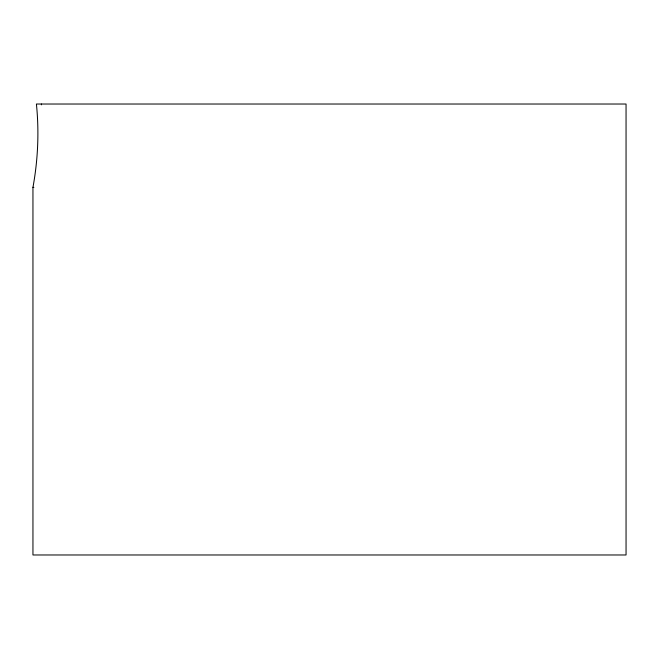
<?xml version="1.0" encoding="UTF-8"?>
<svg xmlns="http://www.w3.org/2000/svg" width="659" height="659" viewBox="0 0 659 659"><rect width="100%" height="100%" fill="white"/><g stroke="black" fill="none" stroke-linecap="round" stroke-linejoin="round"><path stroke-width="0.99" d="M32.95 187.337C37.975 159.906 39.235 131.775 36.41 104.023L626.05 104.023L626.05 554.977L32.95 554.977L32.95 187.354L33.873 187.354M41.377 104.023L41.459 104.847"/></g></svg>
